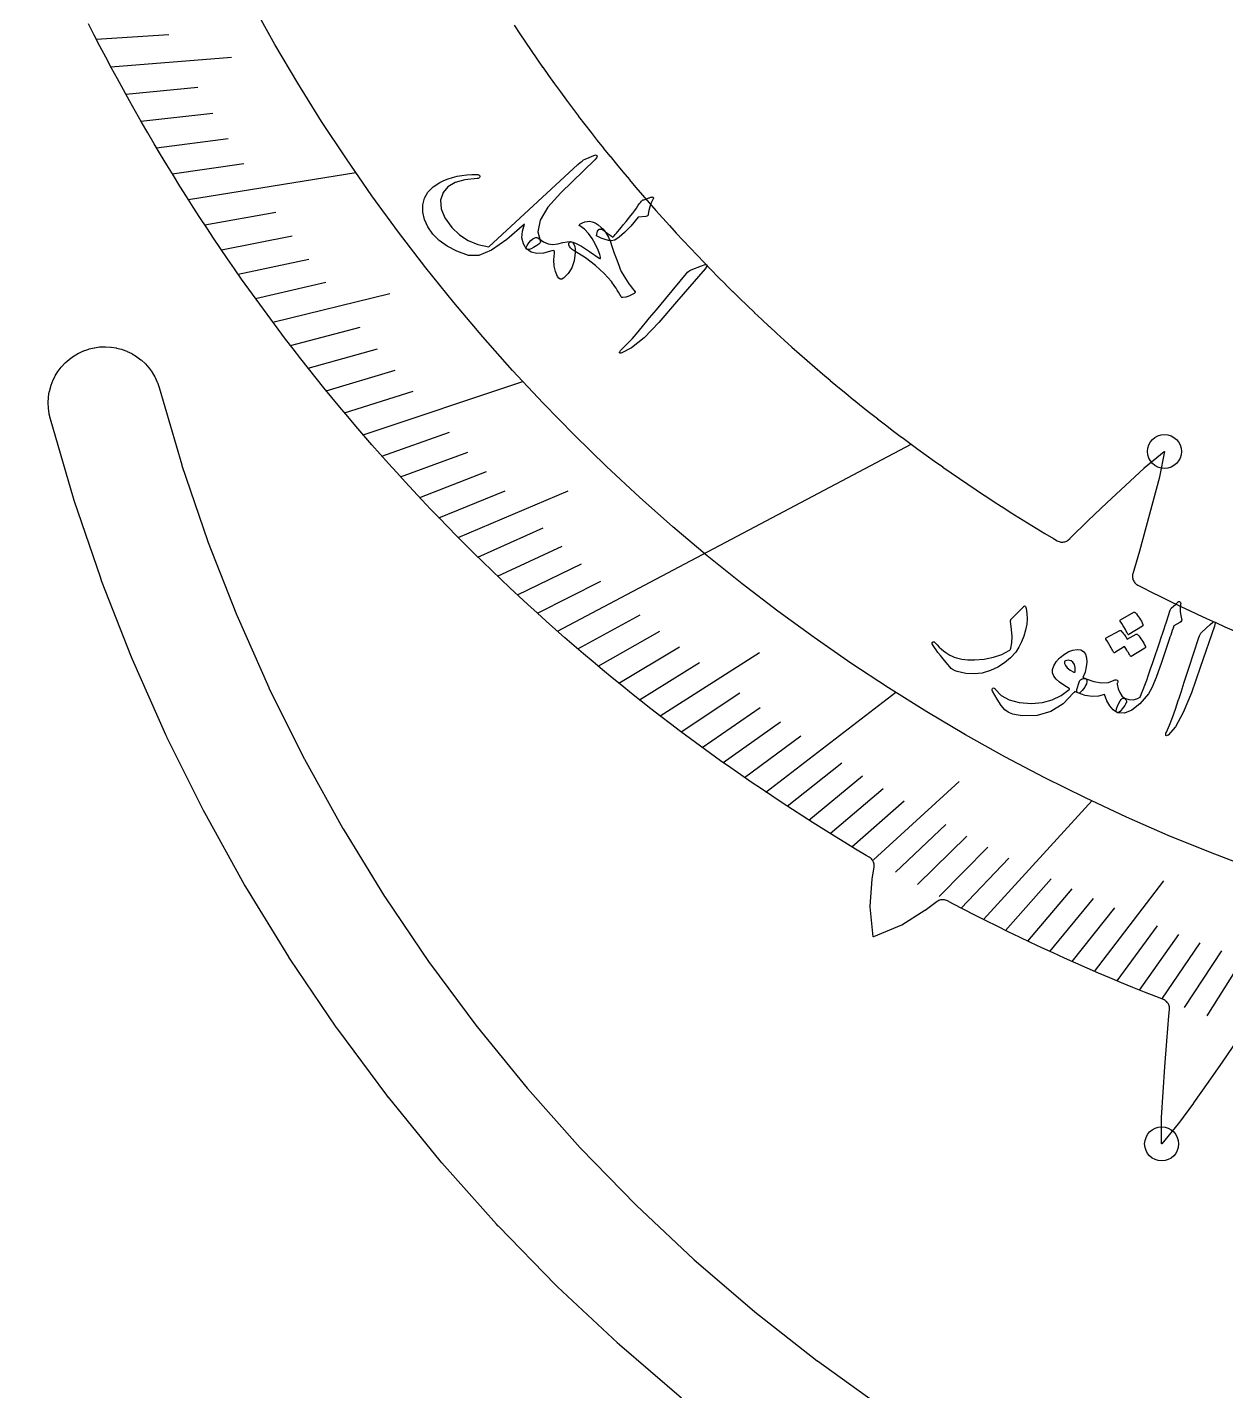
# Model space of a CAD drawing. Header units: millimetres. Extents: x -72 to 72, y -72 to 72.
# Drawn here: x -47.79 to -17.13, y -37.55 to -2.65 of the extents above; entities that cross this region are included whole.
import ezdxf

# ---------------------------------------------------------------- set-up
doc = ezdxf.new("R2010")
doc.units = ezdxf.units.MM
for name, color, linetype in [('CUT_INNER', 6, 'Continuous'), ('ENGRAVE', 7, 'Continuous'), ('ENGRAVE_FINE', 8, 'Continuous'), ('TEXT', 5, 'Continuous')]:
    doc.layers.add(name, color=color, linetype=linetype)

msp = doc.modelspace()

# ---------------------------------------------------------------- linework, layer by layer
at = {"layer": 'CUT_INNER'}
for points in [[(-16.8376, -28.5792), (-17.2061, -29.1147), (-17.5809, -29.6499), (-17.9603, -30.1835), (-17.961, -30.1845), (-18.3445, -30.712), (-18.3491, -30.7179), (-18.7683, -31.2273), (-18.7718, -31.2312), (-18.7721, -31.2255), (-18.773, -30.5662), (-18.7728, -30.5587), (-18.7346, -29.9078), (-18.7345, -29.9064), (-18.6894, -29.255), (-18.6397, -28.6039), (-18.5847, -27.9541), (-18.5846, -27.9527), (-18.5692, -27.7929), (-18.5681, -27.7681), (-18.5694, -27.7432), (-18.5732, -27.7186), (-18.5794, -27.6945), (-18.588, -27.6711), (-18.5989, -27.6487), (-18.612, -27.6275), (-18.6271, -27.6077), (-18.6441, -27.5895), (-18.6628, -27.5731), (-18.683, -27.5586), (-18.7046, -27.5462), (-18.7274, -27.536), (-18.9186, -27.4616), (-19.2138, -27.3446), (-19.5083, -27.2258), (-19.802, -27.1052), (-20.095, -26.9828), (-20.3872, -26.8586), (-20.6786, -26.7326), (-20.9693, -26.6048), (-21.2592, -26.4753), (-21.5483, -26.3439), (-21.8365, -26.2108), (-22.124, -26.076), (-22.4106, -25.9393), (-22.6964, -25.8009), (-22.9813, -25.6608), (-23.2653, -25.5189), (-23.5485, -25.3753), (-23.8308, -25.2299), (-24.1122, -25.0829), (-24.2529, -25.0082), (-24.2761, -24.9974), (-24.3003, -24.989), (-24.3252, -24.9831), (-24.3506, -24.9798), (-24.3761, -24.9791), (-24.4017, -24.981), (-24.4268, -24.9856), (-24.4514, -24.9926), (-24.4752, -25.0022), (-24.4978, -25.0141), (-24.5191, -25.0283), (-24.8236, -25.2543), (-24.8316, -25.2597), (-25.4212, -25.6303), (-25.4257, -25.6329), (-25.4305, -25.6351), (-26.1438, -25.9314), (-26.1492, -25.9334), (-26.1501, -25.9277), (-26.2251, -25.1589), (-26.2253, -25.1537), (-26.2252, -25.1485), (-26.1763, -24.4537), (-26.1753, -24.4441), (-26.1305, -24.1431), (-26.1281, -24.1184), (-26.1281, -24.0937), (-26.1305, -24.0691), (-26.1354, -24.0449), (-26.1427, -24.0212), (-26.1522, -23.9984), (-26.164, -23.9766), (-26.1779, -23.9562), (-26.1937, -23.9371), (-26.2113, -23.9198), (-26.2305, -23.9042), (-26.2512, -23.8907), (-26.3297, -23.8446), (-26.6026, -23.6822), (-26.8744, -23.5181), (-27.1453, -23.3524), (-27.4151, -23.185), (-27.6839, -23.016), (-27.9516, -22.8453), (-28.2183, -22.6729), (-28.4839, -22.499), (-28.7484, -22.3234), (-29.0119, -22.1462), (-29.2743, -21.9674), (-29.5355, -21.7869), (-29.7957, -21.6049), (-30.0547, -21.4213), (-30.3126, -21.2361), (-30.5694, -21.0493), (-30.825, -20.8609), (-31.0795, -20.671), (-31.3327, -20.4795), (-31.5848, -20.2865), (-31.8358, -20.0919), (-32.0855, -19.8958), (-32.334, -19.6982), (-32.5813, -19.499), (-32.8273, -19.2984), (-33.0722, -19.0962), (-33.3157, -18.8925), (-33.5581, -18.6873), (-33.7991, -18.4807), (-34.0389, -18.2726), (-34.2774, -18.063), (-34.5146, -17.8519), (-34.7506, -17.6394), (-34.9852, -17.4255), (-35.2185, -17.2101), (-35.4504, -16.9933), (-35.6811, -16.7751), (-35.9104, -16.5554), (-36.1383, -16.3344), (-36.3649, -16.1119), (-36.5901, -15.8881), (-36.8139, -15.6629), (-37.0364, -15.4363), (-37.2574, -15.2084), (-37.4771, -14.9791), (-37.6953, -14.7485), (-37.9121, -14.5165), (-38.1275, -14.2832), (-38.3414, -14.0486), (-38.554, -13.8127), (-38.765, -13.5755), (-38.9746, -13.337), (-39.1827, -13.0972), (-39.3894, -12.8562), (-39.5946, -12.6139), (-39.7983, -12.3703), (-40.0004, -12.1255), (-40.2011, -11.8794), (-40.4003, -11.6321), (-40.5979, -11.3836), (-40.7941, -11.1339), (-40.9886, -10.883), (-41.1817, -10.6309), (-41.3732, -10.3776), (-41.5631, -10.1232), (-41.7514, -9.8676), (-41.9382, -9.6108), (-42.1235, -9.3529), (-42.3071, -9.0939), (-42.4891, -8.8337), (-42.6695, -8.5725), (-42.8484, -8.3101), (-43.0256, -8.0467), (-43.2012, -7.7821), (-43.3752, -7.5165), (-43.5475, -7.2498), (-43.7182, -6.9821), (-43.8872, -6.7133), (-44.0546, -6.4435), (-44.2204, -6.1727), (-44.3844, -5.9009), (-44.5468, -5.628), (-44.7076, -5.3542), (-44.8666, -5.0794), (-45.024, -4.8036), (-45.1796, -4.5269), (-45.3336, -4.2492), (-45.4858, -3.9705), (-45.6364, -3.691), (-45.7852, -3.4105), (-45.9323, -3.1291), (-46.0777, -2.8468), (-46.2213, -2.5636)], [(-35.338, -2.5976), (-35.1952, -2.8127), (-35.1944, -2.814), (-35.0503, -3.0283), (-35.0494, -3.0295), (-34.904, -3.2429), (-34.9032, -3.2441), (-34.7564, -3.4566), (-34.7556, -3.4578), (-34.6075, -3.6694), (-34.6067, -3.6706), (-34.4573, -3.8813), (-34.4565, -3.8825), (-34.3058, -4.0922), (-34.3049, -4.0935), (-34.1531, -4.3023), (-34.1522, -4.3035), (-33.999, -4.5114), (-33.9981, -4.5126), (-33.8436, -4.7195), (-33.8427, -4.7207), (-33.687, -4.9267), (-33.6861, -4.9279), (-33.5291, -5.1329), (-33.5282, -5.1341), (-33.37, -5.3381), (-33.369, -5.3394), (-33.2095, -5.5424), (-33.2086, -5.5436), (-33.0479, -5.7457), (-33.0469, -5.7469), (-32.885, -5.948), (-32.884, -5.9492), (-32.7208, -6.1492), (-32.7198, -6.1504), (-32.5554, -6.3495), (-32.5545, -6.3507), (-32.3888, -6.5488), (-32.3879, -6.5499), (-32.221, -6.747), (-32.22, -6.7481), (-32.052, -6.9442), (-32.051, -6.9453), (-31.8817, -7.1403), (-31.8807, -7.1415), (-31.7103, -7.3354), (-31.7093, -7.3366), (-31.5377, -7.5295), (-31.5366, -7.5306), (-31.3638, -7.7224), (-31.3628, -7.7236), (-31.1888, -7.9143), (-31.1878, -7.9155), (-31.0126, -8.1052), (-31.0116, -8.1063), (-30.8353, -8.2949), (-30.8342, -8.296), (-30.6568, -8.4836), (-30.6557, -8.4847), (-30.4771, -8.6711), (-30.4761, -8.6722), (-30.2963, -8.8576), (-30.2952, -8.8587), (-30.1144, -9.0429), (-30.1133, -9.044), (-29.9313, -9.2271), (-29.9302, -9.2282), (-29.7471, -9.4102), (-29.746, -9.4113), (-29.5617, -9.5922), (-29.5606, -9.5933), (-29.3753, -9.773), (-29.3742, -9.7741), (-29.1877, -9.9527), (-29.1866, -9.9537), (-28.9991, -10.1312), (-28.998, -10.1322), (-28.8093, -10.3085), (-28.8082, -10.3096), (-28.6185, -10.4847), (-28.6174, -10.4858), (-28.4266, -10.6597), (-28.4255, -10.6608), (-28.2336, -10.8336), (-28.2325, -10.8346), (-28.0396, -11.0062), (-28.0385, -11.0072), (-27.8445, -11.1777), (-27.8434, -11.1787), (-27.6484, -11.3479), (-27.6472, -11.3489), (-27.4512, -11.517), (-27.45, -11.518), (-27.253, -11.6848), (-27.2518, -11.6858), (-27.0537, -11.8514), (-27.0526, -11.8524), (-26.8535, -12.0168), (-26.8523, -12.0178), (-26.6522, -12.181), (-26.651, -12.1819), (-26.4499, -12.3439), (-26.4487, -12.3448), (-26.2467, -12.5055), (-26.2455, -12.5065), (-26.0424, -12.666), (-26.0412, -12.6669), (-25.8372, -12.8251), (-25.836, -12.8261), (-25.631, -12.983), (-25.6297, -12.984), (-25.4238, -13.1397), (-25.4226, -13.1406), (-25.2156, -13.295), (-25.2144, -13.2959), (-25.0066, -13.4491), (-25.0053, -13.45), (-24.7965, -13.6019), (-24.7953, -13.6028), (-24.5856, -13.7534), (-24.5843, -13.7543), (-24.3737, -13.9036), (-24.3724, -13.9045), (-24.1609, -14.0525), (-24.1596, -14.0534), (-23.9472, -14.2001), (-23.9459, -14.201), (-23.7326, -14.3464), (-23.7313, -14.3472), (-23.5171, -14.4913), (-23.5158, -14.4922), (-23.3007, -14.635), (-23.2994, -14.6358), (-23.0834, -14.7773), (-23.0821, -14.7781), (-22.8653, -14.9183), (-22.864, -14.9191), (-22.6463, -15.0579), (-22.645, -15.0587), (-22.4264, -15.1962), (-22.4251, -15.197), (-22.2057, -15.3331), (-22.2044, -15.3339), (-21.9842, -15.4687), (-21.9829, -15.4695), (-21.7618, -15.6029), (-21.7605, -15.6037), (-21.5387, -15.7357), (-21.5373, -15.7365), (-21.4423, -15.7923), (-21.4199, -15.8039), (-21.3965, -15.8133), (-21.3722, -15.8202), (-21.3473, -15.8247), (-21.3221, -15.8266), (-21.2969, -15.8259), (-21.2718, -15.8228), (-21.2472, -15.8171), (-21.2233, -15.8089), (-21.2004, -15.7984), (-21.1786, -15.7857), (-21.1582, -15.7707), (-21.1394, -15.7539), (-21.116, -15.7306), (-21.115, -15.7296), (-20.6491, -15.2763), (-20.1771, -14.8245), (-19.7009, -14.3752), (-19.6999, -14.3743), (-19.221, -13.9318), (-19.2153, -13.9269), (-18.7051, -13.5093), (-18.7005, -13.506), (-18.7013, -13.5111), (-18.8291, -14.1584), (-18.8308, -14.1657), (-18.9952, -14.7967), (-18.9956, -14.798), (-19.1669, -15.428), (-19.3427, -16.057), (-19.5093, -16.6346), (-19.515, -16.6585), (-19.5182, -16.6829), (-19.5191, -16.7074), (-19.5175, -16.7319), (-19.5136, -16.7562), (-19.5073, -16.7799), (-19.4987, -16.8029), (-19.4878, -16.825), (-19.4749, -16.8459), (-19.46, -16.8654), (-19.4432, -16.8833), (-19.4248, -16.8995), (-19.4048, -16.9139), (-19.3836, -16.9262), (-19.2637, -16.9879), (-19.2623, -16.9886), (-19.032, -17.1054), (-19.0307, -17.1061), (-18.7997, -17.2215), (-18.7983, -17.2222), (-18.5666, -17.3361), (-18.5653, -17.3368), (-18.3329, -17.4493), (-18.3315, -17.45), (-18.0984, -17.5611), (-18.0971, -17.5617), (-17.8633, -17.6714), (-17.8619, -17.6721), (-17.6275, -17.7803), (-17.6261, -17.7809), (-17.3911, -17.8877), (-17.3897, -17.8884), (-17.1539, -17.9937), (-17.1525, -17.9943), (-16.9162, -18.0982)], [(-31.052, -37.7413), (-32.6456, -36.3716), (-32.6477, -36.3698), (-32.6935, -36.3286), (-32.6955, -36.3268), (-34.2269, -34.8877), (-34.2289, -34.8858), (-34.2728, -34.8427), (-34.2747, -34.8407), (-35.7408, -33.3351), (-35.7427, -33.3331), (-35.7846, -33.2881), (-35.7865, -33.286), (-37.1843, -31.7169), (-37.1861, -31.7148), (-37.226, -31.668), (-37.2278, -31.6658), (-38.5546, -30.0363), (-38.5563, -30.0341), (-38.5941, -29.9855), (-38.5957, -29.9833), (-39.849, -28.2965), (-39.8506, -28.2942), (-39.8862, -28.2441), (-39.8878, -28.2418), (-41.0649, -26.501), (-41.0665, -26.4987), (-41.0998, -26.447), (-41.1013, -26.4446), (-42.2, -24.6533), (-42.2015, -24.651), (-42.2325, -24.5978), (-42.2338, -24.5954), (-43.2521, -22.7572), (-43.2534, -22.7547), (-43.282, -22.7003), (-43.2833, -22.6978), (-44.219, -20.8162), (-44.2202, -20.8137), (-44.2464, -20.758), (-44.2475, -20.7555), (-45.0988, -18.8342), (-45.0999, -18.8317), (-45.1236, -18.7749), (-45.1246, -18.7723), (-45.8899, -16.8152), (-45.8909, -16.8126), (-45.912, -16.7548), (-45.9129, -16.7522), (-46.5906, -14.763), (-46.5915, -14.7604), (-46.61, -14.7017), (-46.6108, -14.6991), (-47.1991, -12.6834), (-47.2007, -12.6775), (-47.2317, -12.5482), (-47.2339, -12.5361), (-47.2516, -12.4074), (-47.2527, -12.3952), (-47.2577, -12.2654), (-47.2576, -12.2531), (-47.2498, -12.1234), (-47.2485, -12.1112), (-47.2281, -11.9829), (-47.2256, -11.9709), (-47.1927, -11.8452), (-47.189, -11.8335), (-47.1439, -11.7117), (-47.1391, -11.7004), (-47.0824, -11.5835), (-47.0765, -11.5728), (-47.0085, -11.4621), (-47.0016, -11.4519), (-46.9231, -11.3484), (-46.9152, -11.339), (-46.8269, -11.2437), (-46.8182, -11.2351), (-46.721, -11.1489), (-46.7114, -11.1412), (-46.6063, -11.0649), (-46.596, -11.0582), (-46.4839, -10.9926), (-46.473, -10.9869), (-46.355, -10.9326), (-46.3436, -10.928), (-46.2208, -10.8855), (-46.2091, -10.8821), (-46.0827, -10.8519), (-46.0706, -10.8496), (-45.9419, -10.8319), (-45.9297, -10.8308), (-45.7999, -10.8258), (-45.7876, -10.8259), (-45.6579, -10.8337), (-45.6458, -10.835), (-45.5174, -10.8554), (-45.5055, -10.8579), (-45.3798, -10.8908), (-45.3681, -10.8945), (-45.2462, -10.9396), (-45.2349, -10.9444), (-45.1181, -11.0012), (-45.1073, -11.0071), (-44.9966, -11.075), (-44.9865, -11.082), (-44.8829, -11.1604), (-44.8735, -11.1683), (-44.7782, -11.2566), (-44.7696, -11.2653), (-44.6834, -11.3625), (-44.6757, -11.3721), (-44.5994, -11.4772), (-44.5927, -11.4875), (-44.5271, -11.5996), (-44.5214, -11.6105), (-44.4671, -11.7285), (-44.4626, -11.7399), (-44.4191, -11.8656), (-44.4172, -11.8715), (-43.8391, -13.8522), (-43.8357, -13.8628), (-43.1815, -15.7832), (-43.1776, -15.7936), (-42.4388, -17.6831), (-42.4346, -17.6934), (-41.6127, -19.5483), (-41.608, -19.5583), (-40.7046, -21.3749), (-40.6994, -21.3847), (-39.7164, -23.1594), (-39.7108, -23.169), (-38.65, -24.8984), (-38.644, -24.9077), (-37.5075, -26.5883), (-37.5011, -26.5974), (-36.2911, -28.2259), (-36.2843, -28.2347), (-35.0034, -29.8079), (-34.9962, -29.8164), (-33.6467, -31.3313), (-33.6391, -31.3394), (-32.2238, -32.7929), (-32.2159, -32.8007), (-30.7374, -34.1901), (-30.7292, -34.1975), (-29.1906, -35.5199), (-29.182, -35.5269), (-27.5862, -36.7797), (-27.5774, -36.7864), (-25.9276, -37.9672)]]:
    msp.add_lwpolyline(points, dxfattribs=at)
at = {"layer": 'ENGRAVE'}
for points in [[(-43.6706, -7.0572), (-39.3868, -6.3649)], [(-39.2008, -13.0763), (-35.1162, -11.7138)], [(-34.2249, -18.1094), (-25.1784, -13.3226)], [(-28.898, -22.2231), (-25.5761, -19.6685)], [(-17.6107, -27.955), (-12.4448, -19.7547)], [(-23.3331, -25.4848), (-20.5495, -22.4445)]]:
    msp.add_lwpolyline(points, dxfattribs=at)
for centre, radius in [((0, 20.703), 47.7912), ((-18.7001, -13.5053), 0.4347), ((-18.7721, -31.2319), 0.4347)]:
    msp.add_circle(centre, radius, dxfattribs=at)
at = {"layer": 'ENGRAVE_FINE'}
for points in [[(-46.025, -2.9496), (-44.1737, -2.8309)], [(-45.6527, -3.6605), (-42.5644, -3.4129)], [(-45.2719, -4.3609), (-43.4263, -4.1831)], [(-44.8831, -5.0507), (-43.0412, -4.8434)], [(-44.4864, -5.73), (-42.6488, -5.4933)], [(-44.0822, -6.3988), (-42.2493, -6.1327)], [(-43.2519, -7.7051), (-41.4303, -7.3806)], [(-42.8263, -8.3427), (-41.0113, -7.9891)], [(-42.3941, -8.97), (-40.5861, -8.5874)], [(-41.9555, -9.587), (-40.1551, -9.1756)], [(-41.5107, -10.1938), (-38.5172, -9.4587)], [(-41.0599, -10.7904), (-39.2763, -10.3217)], [(-40.6033, -11.3769), (-38.829, -10.8797)], [(-40.1411, -11.9533), (-38.3767, -11.4279)], [(-39.6736, -12.5198), (-37.9195, -11.9662)], [(-38.7231, -13.6229), (-36.9912, -13.0136)], [(-38.2405, -14.1597), (-36.5205, -13.5229)], [(-37.7532, -14.6868), (-36.0457, -14.0226)], [(-37.2614, -15.2043), (-35.5669, -14.5128)], [(-36.7653, -15.7121), (-33.9584, -14.5125)], [(-36.265, -16.2103), (-34.598, -15.4652)], [(-35.7606, -16.6991), (-34.1082, -15.9275)], [(-35.2524, -17.1785), (-33.615, -16.3806)], [(-34.7405, -17.6486), (-33.1185, -16.8246)], [(-33.7058, -18.561), (-32.1164, -17.6858)], [(-33.1834, -19.0035), (-31.611, -18.103)], [(-32.6578, -19.4369), (-31.1029, -18.5114)], [(-31.5974, -20.2769), (-29.0625, -18.6502)], [(-32.1291, -19.8613), (-30.5921, -18.9112)], [(-31.0628, -20.6835), (-29.5631, -19.6849)], [(-30.5255, -21.0814), (-29.0451, -20.059)], [(-29.9855, -21.4706), (-28.5249, -20.4247)], [(-29.443, -21.8511), (-28.0026, -20.7821)], [(-28.3507, -22.5865), (-26.952, -21.4722)], [(-27.8011, -22.9415), (-26.4239, -21.8051)], [(-26.1396, -23.9564), (-23.9535, -21.9529)], [(-27.2493, -23.2881), (-25.8941, -22.1299)], [(-26.6955, -23.6264), (-25.3626, -22.4467)], [(-25.5818, -24.2782), (-24.2948, -23.0568)], [(-25.0222, -24.5919), (-23.7587, -23.3502)], [(-24.4608, -24.8975), (-23.2213, -23.6358)], [(-23.8978, -25.1951), (-22.6825, -23.9139)], [(-22.7668, -25.7665), (-21.6012, -24.4473)], [(-22.1991, -26.0404), (-21.0588, -24.7028)], [(-20.4875, -26.8155), (-18.7159, -24.4967)], [(-21.6299, -26.3065), (-20.5153, -24.9509)], [(-21.0594, -26.5648), (-19.9708, -25.1917)], [(-19.9144, -27.0585), (-18.879, -25.6516)], [(-19.3402, -27.2939), (-18.3317, -25.8707)], [(-18.7647, -27.5218), (-17.7836, -26.0827)], [(-18.1882, -27.7421), (-17.2347, -26.2877)]]:
    msp.add_lwpolyline(points, dxfattribs=at)
at = {"layer": 'TEXT'}
for points in [[(-34.1452, -6.8852), (-34.4755, -7.2559), (-34.672, -7.5884), (-34.7343, -7.8827), (-34.6624, -8.1376), (-34.6699, -8.1641), (-34.7016, -8.1973), (-34.7575, -8.237), (-34.8375, -8.2833), (-34.9027, -8.3172), (-34.9544, -8.3353), (-34.9925, -8.3375), (-35.0171, -8.324), (-35.1004, -8.1873), (-35.1369, -8.035), (-35.1265, -7.8675), (-35.0692, -7.685), (-35.5229, -8.0842), (-35.9133, -8.3517), (-36.2412, -8.486), (-36.5067, -8.4865), (-36.7993, -8.3816), (-37.0481, -8.2554), (-37.2527, -8.1087), (-37.4128, -7.9422), (-37.5426, -7.7526), (-37.6291, -7.5646), (-37.6726, -7.3786), (-37.6731, -7.1951), (-37.6299, -7.0224), (-37.5426, -6.8691), (-37.4114, -6.7349), (-37.2367, -6.6196), (-37.1344, -6.5703), (-37.0271, -6.5277), (-36.9149, -6.4918), (-36.7977, -6.4626), (-36.6754, -6.4402), (-36.5479, -6.4247), (-36.4151, -6.4162), (-36.2771, -6.4145), (-36.2602, -6.417), (-36.2454, -6.4226), (-36.2327, -6.431), (-36.222, -6.4425), (-36.2155, -6.4539), (-36.2129, -6.466), (-36.214, -6.4788), (-36.2189, -6.4922), (-36.2279, -6.5044), (-36.2414, -6.5134), (-36.2594, -6.5194), (-36.2819, -6.5221), (-36.5938, -6.5563), (-36.843, -6.6255), (-37.029, -6.7309), (-37.1514, -6.8734), (-37.2203, -7.077), (-37.2073, -7.2953), (-37.1118, -7.5277), (-36.9335, -7.7731), (-36.7367, -7.96), (-36.5127, -8.1052), (-36.2622, -8.2084), (-35.9857, -8.2692), (-33.7039, -6.1609), (-33.6489, -6.1111), (-33.6004, -6.0714), (-33.5584, -6.0418), (-33.523, -6.0223), (-33.2576, -5.9164), (-33.2196, -5.9264), (-33.2098, -5.9506), (-33.228, -5.9889), (-33.2742, -6.0414)], [(-31.9262, -7.0292), (-31.9059, -7.0225), (-31.8875, -7.0163), (-31.8709, -7.0106), (-31.8562, -7.0055), (-31.8435, -7.001), (-31.833, -6.9974), (-31.8247, -6.9947), (-31.8188, -6.9929), (-31.8067, -6.9917), (-31.796, -6.9931), (-31.7868, -6.9972), (-31.779, -7.0039), (-31.7735, -7.0124), (-31.7712, -7.0215), (-31.7722, -7.0312), (-31.7763, -7.0416), (-31.8271, -7.1419), (-31.8658, -7.2404), (-31.8923, -7.3372), (-31.9066, -7.4321), (-31.9123, -7.4545), (-31.925, -7.4715), (-31.9447, -7.4832), (-31.9715, -7.4894), (-32.1599, -7.5099), (-32.3535, -7.7383), (-32.5098, -7.9047), (-32.6459, -8.0234), (-32.7621, -8.0941), (-32.8583, -8.1166), (-32.9224, -8.1087), (-33.0062, -8.0843), (-33.1094, -8.0433), (-33.2322, -7.9855), (-33.2048, -7.871), (-33.1593, -7.8135), (-33.0958, -7.8125), (-33.0143, -7.8681), (-32.9593, -7.9159), (-32.9073, -7.9567), (-32.8583, -7.9904), (-32.8122, -8.017), (-32.7963, -8.0044), (-32.7753, -7.984), (-32.7493, -7.9559), (-32.7184, -7.9201), (-32.682, -7.8767), (-32.6398, -7.8257), (-32.5918, -7.767), (-32.5379, -7.7007), (-32.4712, -7.6193), (-32.4091, -7.5424), (-32.3518, -7.4701), (-32.2992, -7.4024), (-32.2512, -7.3388), (-32.2079, -7.279), (-32.1693, -7.2229), (-32.1353, -7.1706), (-32.1074, -7.1298), (-32.0827, -7.0991), (-32.0614, -7.0785), (-32.0434, -7.0679), (-32.0228, -7.0626), (-31.9964, -7.0543), (-31.9642, -7.0432), (-31.9262, -7.0292)], [(-33.6527, -7.6893), (-33.59, -7.6558), (-33.5278, -7.6323), (-33.4662, -7.6187), (-33.4051, -7.615), (-33.3378, -7.6271), (-33.2664, -7.6568), (-33.191, -7.7043), (-33.1115, -7.7694), (-33.0717, -7.808), (-33.0355, -7.8481), (-33.0026, -7.8897), (-32.9733, -7.9328), (-32.947, -7.9772), (-32.9233, -8.0224), (-32.9022, -8.0684), (-32.8837, -8.1152), (-32.8274, -8.2804), (-32.7759, -8.4277), (-32.7294, -8.5571), (-32.6881, -8.6687), (-32.6521, -8.7625), (-32.6213, -8.8389), (-32.5957, -8.8978), (-32.5755, -8.9393), (-32.5315, -9.0129), (-32.4876, -9.0828), (-32.4437, -9.1491), (-32.4, -9.2117), (-32.3573, -9.2704), (-32.3168, -9.325), (-32.2785, -9.3754), (-32.2422, -9.4217), (-32.2378, -9.4303), (-32.2397, -9.4394), (-32.2481, -9.4492), (-32.263, -9.4596), (-32.3333, -9.4987), (-32.4062, -9.53), (-32.4816, -9.5535), (-32.5596, -9.5692), (-32.5705, -9.5688), (-32.5804, -9.5652), (-32.5894, -9.5585), (-32.5974, -9.5485), (-32.6317, -9.4892), (-32.6651, -9.4326), (-32.6978, -9.3789), (-32.7297, -9.3279), (-32.7609, -9.2802), (-32.7914, -9.2361), (-32.8212, -9.1956), (-32.8503, -9.1587), (-33.0367, -8.9472), (-33.2575, -8.7458), (-33.5129, -8.5537), (-33.8031, -8.3701), (-33.8519, -8.337), (-33.8898, -8.3005), (-33.917, -8.2608), (-33.9334, -8.218), (-33.9375, -8.1797), (-33.9282, -8.1538), (-33.9053, -8.1403), (-33.8688, -8.1391), (-33.7647, -8.1729), (-33.612, -8.255), (-33.4104, -8.3847), (-33.1594, -8.5609), (-33.1481, -8.5668), (-33.1391, -8.5701), (-33.1323, -8.5709), (-33.1278, -8.5692), (-33.124, -8.5342), (-33.1439, -8.4631), (-33.187, -8.3556), (-33.2532, -8.2117), (-33.3365, -8.0577), (-33.4318, -7.9263), (-33.5394, -7.8173), (-33.6597, -7.7305), (-33.6708, -7.7222), (-33.6733, -7.7126), (-33.6673, -7.7016), (-33.6527, -7.6893)], [(-33.8437, -8.1475), (-33.8082, -8.1978), (-33.7848, -8.2585), (-33.7734, -8.3295), (-33.7739, -8.411), (-33.8025, -8.6235), (-33.8613, -8.8042), (-33.9507, -8.9531), (-34.0711, -9.0698), (-34.1151, -9.0925), (-34.1554, -9.0928), (-34.1919, -9.0704), (-34.2245, -9.0256), (-34.2826, -8.901), (-34.3151, -8.7602), (-34.322, -8.6033), (-34.3031, -8.4304), (-34.3015, -8.3944), (-34.3132, -8.3727), (-34.3382, -8.3653), (-34.3764, -8.3721), (-34.5821, -8.4274), (-34.7581, -8.4371), (-34.9042, -8.4014), (-35.02, -8.3204), (-35.0258, -8.3071), (-35.0255, -8.2888), (-35.019, -8.2653), (-35.0064, -8.2368), (-34.9593, -8.1641), (-34.9102, -8.1063), (-34.8592, -8.0635), (-34.8062, -8.0355), (-34.781, -8.0303), (-34.7555, -8.0324), (-34.73, -8.0419), (-34.7042, -8.0587), (-34.5892, -8.1422), (-34.4704, -8.1915), (-34.348, -8.2066), (-34.2221, -8.1876), (-34.0902, -8.1543), (-33.9833, -8.1364), (-33.9011, -8.1341), (-33.8437, -8.1475)], [(-30.5412, -8.7513), (-30.4518, -8.7225), (-30.4074, -8.7258), (-30.4079, -8.7613), (-30.4533, -8.8291), (-31.1836, -9.6797), (-31.6313, -10.2022), (-32.0131, -10.5948), (-32.3304, -10.8561), (-32.5837, -10.9855), (-32.6104, -10.99), (-32.6284, -10.9885), (-32.638, -10.9812), (-32.6389, -10.9679), (-32.6349, -10.9528), (-32.6265, -10.9365), (-32.6136, -10.9191), (-32.5962, -10.9007), (-32.4545, -10.7633), (-32.3106, -10.6109), (-32.1644, -10.4438), (-32.0158, -10.2619), (-31.9761, -10.2152), (-31.8701, -10.088), (-31.6977, -9.8803), (-31.4584, -9.5925), (-30.9309, -8.9509), (-30.9008, -8.919), (-30.8701, -8.8926), (-30.8388, -8.8717), (-30.807, -8.8563)], [(-18.5265, -17.5195), (-18.4678, -17.4653), (-18.4216, -17.4222), (-18.3881, -17.39), (-18.3671, -17.3688), (-18.3525, -17.3559), (-18.3382, -17.3486), (-18.3242, -17.3468), (-18.3104, -17.3506), (-18.2973, -17.36), (-18.2891, -17.3734), (-18.2858, -17.3908), (-18.2874, -17.4122), (-18.2972, -17.5158), (-18.2964, -17.6138), (-18.2848, -17.7061), (-18.2625, -17.7927), (-18.2574, -17.8194), (-18.2638, -17.8437), (-18.2818, -17.8658), (-18.3113, -17.8855), (-18.4588, -17.9718), (-18.4801, -18.0317), (-18.5009, -18.0906), (-18.5212, -18.1484), (-18.541, -18.2052), (-18.5603, -18.2611), (-18.579, -18.3158), (-18.5973, -18.3696), (-18.6151, -18.4224), (-18.779, -18.9108), (-18.9158, -19.2885), (-19.0265, -19.555), (-19.1115, -19.7102), (-19.3269, -19.9627), (-19.5312, -20.1275), (-19.7242, -20.2045), (-19.9052, -20.1937), (-19.9094, -20.1917), (-19.9136, -20.1896), (-19.9178, -20.1876), (-19.9219, -20.1856), (-19.9355, -20.1504), (-19.9256, -20.09), (-19.8924, -20.0041), (-19.8358, -19.8929), (-19.8117, -19.8534), (-19.7853, -19.8288), (-19.7566, -19.8194), (-19.7257, -19.8249), (-19.6106, -19.8551), (-19.505, -19.8596), (-19.4088, -19.8384), (-19.3223, -19.7917), (-19.2847, -19.7039), (-19.2443, -19.6029), (-19.201, -19.4888), (-19.1548, -19.3616), (-19.1057, -19.2218), (-19.0536, -19.0703), (-18.9985, -18.9068), (-18.9403, -18.7316), (-18.8816, -18.5601), (-18.8292, -18.4057), (-18.7831, -18.2686), (-18.7433, -18.1487), (-18.7094, -18.0461), (-18.6809, -17.9612), (-18.6578, -17.8939), (-18.6401, -17.8442), (-18.5662, -17.5914), (-18.5562, -17.5678), (-18.5463, -17.5479), (-18.5364, -17.5318), (-18.5265, -17.5195)], [(-22.3021, -17.472), (-22.2957, -17.4661), (-22.2897, -17.462), (-22.2841, -17.4597), (-22.2789, -17.4591), (-22.2673, -17.4645), (-22.2568, -17.4773), (-22.2473, -17.4973), (-22.2387, -17.5247), (-22.217, -17.6516), (-22.2124, -17.7862), (-22.2249, -17.9286), (-22.2547, -18.0787), (-22.2991, -18.2332), (-22.3551, -18.3783), (-22.4228, -18.5142), (-22.5024, -18.6406), (-22.6358, -18.7907), (-22.7887, -18.9203), (-22.9615, -19.0291), (-23.1541, -19.117), (-23.3601, -19.1778), (-23.5703, -19.2019), (-23.7844, -19.1891), (-24.0021, -19.1393), (-24.0569, -19.1199), (-24.1073, -19.0931), (-24.1533, -19.0589), (-24.1947, -19.0173), (-24.2838, -18.9113), (-24.3632, -18.8145), (-24.4332, -18.7269), (-24.4937, -18.6486), (-24.5447, -18.5797), (-24.5859, -18.5205), (-24.6174, -18.4709), (-24.6392, -18.4311), (-24.6426, -18.4209), (-24.6439, -18.412), (-24.6433, -18.4043), (-24.6407, -18.3979), (-24.6352, -18.3909), (-24.6285, -18.3853), (-24.6207, -18.3812), (-24.6117, -18.3785), (-24.6021, -18.3781), (-24.5925, -18.3811), (-24.5829, -18.3875), (-24.5733, -18.3972), (-24.516, -18.4578), (-24.4596, -18.5134), (-24.4042, -18.5639), (-24.3497, -18.6092), (-24.2957, -18.6498), (-24.2417, -18.686), (-24.1877, -18.7176), (-24.1338, -18.7448), (-24.0777, -18.7682), (-24.0173, -18.7885), (-23.9527, -18.8056), (-23.8838, -18.8195), (-23.8104, -18.83), (-23.7326, -18.8368), (-23.6502, -18.8398), (-23.5634, -18.8391), (-23.3104, -18.8201), (-23.0775, -18.7739), (-22.8647, -18.7007), (-22.6719, -18.601), (-22.658, -18.5919), (-22.6459, -18.5792), (-22.6358, -18.5627), (-22.6275, -18.5425), (-22.6055, -18.4075), (-22.6001, -18.2464), (-22.6107, -18.0593), (-22.637, -17.8462), (-22.6364, -17.834), (-22.6345, -17.8239), (-22.6311, -17.816), (-22.6264, -17.8102)], [(-19.4844, -17.6239), (-19.4769, -17.6213), (-19.4685, -17.6218), (-19.4592, -17.6252), (-19.449, -17.6317), (-19.418, -17.6662), (-19.389, -17.7016), (-19.362, -17.7379), (-19.3368, -17.7751), (-19.3136, -17.8136), (-19.292, -17.8537), (-19.2721, -17.8955), (-19.2539, -17.9389), (-19.251, -17.9528), (-19.2517, -17.9642), (-19.2562, -17.9731), (-19.2643, -17.9796), (-19.6096, -18.194), (-19.6193, -18.1961), (-19.6285, -18.1921), (-19.6371, -18.182), (-19.6451, -18.1658), (-19.6522, -18.152), (-19.6636, -18.1309), (-19.6794, -18.1025), (-19.6995, -18.0667), (-19.7245, -18.0233), (-19.7547, -17.9721), (-19.7901, -17.913), (-19.8307, -17.8461), (-19.8355, -17.836), (-19.8363, -17.8279), (-19.8331, -17.8218), (-19.8261, -17.8177)], [(-19.4257, -18.1843), (-19.4182, -18.1816), (-19.4097, -18.182), (-19.4003, -18.1855), (-19.3899, -18.1919), (-19.3583, -18.2265), (-19.3286, -18.2619), (-19.3009, -18.2982), (-19.2751, -18.3354), (-19.2512, -18.3739), (-19.229, -18.414), (-19.2084, -18.4558), (-19.1896, -18.4993), (-19.1874, -18.5108), (-19.1891, -18.5211), (-19.1945, -18.5302), (-19.2036, -18.5381), (-19.5494, -18.7539), (-19.5568, -18.7553), (-19.5646, -18.7515), (-19.5729, -18.7423), (-19.5816, -18.7277), (-19.5873, -18.7179), (-19.5962, -18.7027), (-19.6083, -18.682), (-19.6237, -18.6559), (-19.6424, -18.6246), (-19.6646, -18.5884), (-19.6902, -18.5472), (-19.7192, -18.501), (-19.9747, -18.6579), (-19.9845, -18.6599), (-19.9938, -18.6558), (-20.0026, -18.6457), (-20.0107, -18.6294), (-20.0179, -18.6155), (-20.0295, -18.5942), (-20.0455, -18.5656), (-20.0659, -18.5296), (-20.0913, -18.4859), (-20.1219, -18.4343), (-20.1579, -18.3748), (-20.1991, -18.3073), (-20.2022, -18.298), (-20.2018, -18.2905), (-20.1979, -18.2848), (-20.1905, -18.2809), (-19.8458, -18.0893), (-19.8382, -18.0868), (-19.8297, -18.0873), (-19.8203, -18.0908), (-19.8099, -18.0974), (-19.7877, -18.122), (-19.7661, -18.1473), (-19.745, -18.1731), (-19.7246, -18.1996), (-19.7052, -18.2269), (-19.6871, -18.255), (-19.6704, -18.284), (-19.655, -18.3139)], [(-17.534, -17.9348), (-17.4615, -17.8751), (-17.419, -17.8618), (-17.4064, -17.895), (-17.4237, -17.9747), (-17.789, -19.0346), (-18.0126, -19.6853), (-18.2228, -20.191), (-18.4214, -20.5509), (-18.6092, -20.7645), (-18.6323, -20.7785), (-18.6497, -20.7838), (-18.6612, -20.7805), (-18.667, -20.7685), (-18.6689, -20.753), (-18.667, -20.7348), (-18.6614, -20.7139), (-18.6521, -20.6903), (-18.571, -20.5103), (-18.4933, -20.3157), (-18.4191, -20.1064), (-18.348, -19.8825), (-18.3283, -19.8245), (-18.2767, -19.6672), (-18.1929, -19.4106), (-18.0765, -19.0549), (-17.8227, -18.264), (-17.8064, -18.2232), (-17.7876, -18.1873), (-17.7663, -18.1564), (-17.7424, -18.1303)], [(-21.0234, -19.6868), (-21.2939, -19.9688), (-21.6039, -20.1607), (-21.9534, -20.2615), (-22.3421, -20.27), (-22.393, -20.2644), (-22.4424, -20.2573), (-22.4904, -20.2487), (-22.5369, -20.2386), (-22.5815, -20.2268), (-22.6238, -20.2134), (-22.6639, -20.1982), (-22.7016, -20.1813), (-22.7845, -20.1192), (-22.8782, -20.0083), (-22.9822, -19.8485), (-23.0959, -19.6399), (-23.1057, -19.6136), (-23.1081, -19.5922), (-23.1031, -19.5757), (-23.0907, -19.5641), (-23.0747, -19.5588), (-23.059, -19.5612), (-23.0436, -19.5713), (-23.0286, -19.5891), (-22.8787, -19.7494), (-22.6735, -19.8644), (-22.4139, -19.9333), (-22.1005, -19.9552), (-21.8237, -19.9316), (-21.5703, -19.8638), (-21.3405, -19.7525), (-21.1343, -19.598), (-21.1312, -19.5903), (-21.1305, -19.5833), (-21.1321, -19.577), (-21.136, -19.5714), (-21.2732, -19.4888), (-21.3849, -19.4088), (-21.4709, -19.3318), (-21.5315, -19.2578), (-21.5648, -19.1758), (-21.5653, -19.0868), (-21.533, -18.9909), (-21.4681, -18.8881), (-21.4581, -18.8751), (-21.4475, -18.8623), (-21.4363, -18.8494), (-21.4245, -18.8365), (-21.4118, -18.8235), (-21.3983, -18.8099), (-21.3838, -18.7959), (-21.3685, -18.7813), (-21.2593, -18.6924), (-21.1508, -18.6282), (-21.043, -18.5887), (-20.9359, -18.574), (-20.8406, -18.5853), (-20.7684, -18.6241), (-20.7191, -18.6907), (-20.6925, -18.7851), (-20.6862, -18.9002), (-20.6997, -19.023), (-20.7331, -19.1533), (-20.7863, -19.2913), (-20.7782, -19.2953), (-20.7703, -19.299), (-20.7624, -19.3023), (-20.7547, -19.3052), (-20.7469, -19.3081), (-20.7391, -19.3113), (-20.7311, -19.315), (-20.723, -19.319), (-20.6984, -19.3391), (-20.6859, -19.3677), (-20.6856, -19.4047), (-20.6974, -19.4502), (-20.7167, -19.497), (-20.7408, -19.5419), (-20.7698, -19.585), (-20.8037, -19.6261), (-20.8379, -19.6601), (-20.8676, -19.6816), (-20.8929, -19.6907), (-20.9137, -19.6873), (-20.992, -19.6467), (-20.9963, -19.6537), (-21.003, -19.6628), (-21.012, -19.6738), (-21.0234, -19.6868)], [(-20.9832, -19.1317), (-20.9869, -19.0354), (-21.0059, -18.9586), (-21.0404, -18.9014), (-21.0902, -18.8635), (-21.1274, -18.8547), (-21.1637, -18.8527), (-21.1991, -18.8577), (-21.2337, -18.8695), (-21.2475, -18.8782), (-21.2558, -18.8913), (-21.2586, -18.9085), (-21.2558, -18.9301), (-21.2335, -18.9888), (-21.1862, -19.046), (-21.1139, -19.1016), (-21.0164, -19.1554), (-21.0052, -19.1588), (-20.9959, -19.1559), (-20.9886, -19.1469), (-20.9832, -19.1317)], [(-19.7257, -19.8249), (-19.698, -19.8514), (-19.6793, -19.8741), (-19.6696, -19.893), (-19.6689, -19.9082), (-19.6748, -19.9282), (-19.6846, -19.9512), (-19.6986, -19.9774), (-19.7166, -20.0067), (-19.7803, -20.0976), (-19.833, -20.1592), (-19.8746, -20.1912), (-19.9052, -20.1937), (-20.0102, -20.1231), (-20.0996, -20.021), (-20.1732, -19.8877), (-20.2306, -19.7231), (-20.3869, -19.7693), (-20.5537, -19.7784), (-20.7308, -19.7504), (-20.9178, -19.6852), (-20.9346, -19.6716), (-20.9439, -19.6524), (-20.9457, -19.6274), (-20.9399, -19.5967), (-20.8844, -19.4098), (-20.8781, -19.389), (-20.8659, -19.3693), (-20.8478, -19.3508), (-20.8238, -19.3334), (-20.8008, -19.3223), (-20.7774, -19.3165), (-20.7535, -19.316), (-20.7292, -19.321), (-20.507, -19.3969), (-20.3091, -19.4285), (-20.1359, -19.4163), (-19.9877, -19.3605), (-19.9694, -19.3518), (-19.951, -19.3482), (-19.9326, -19.3497), (-19.9142, -19.3564), (-19.8993, -19.3667), (-19.8912, -19.3793), (-19.89, -19.3942), (-19.8956, -19.4114), (-19.9027, -19.4269), (-19.9078, -19.441), (-19.9108, -19.4535), (-19.9117, -19.4644), (-19.8835, -19.5811), (-19.843, -19.68), (-19.7904, -19.7614), (-19.7257, -19.8249)]]:
    msp.add_lwpolyline(points, close=True, dxfattribs=at)

doc.saveas('drawing.dxf')
